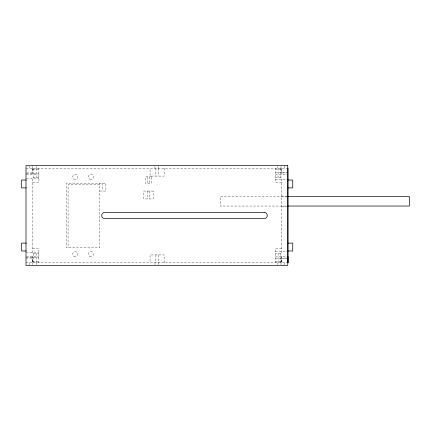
<?xml version="1.0" encoding="UTF-8"?>
<svg xmlns="http://www.w3.org/2000/svg" width="431" height="431" viewBox="0 0 431 431"><rect width="100%" height="100%" fill="white"/><g stroke="black" fill="none" stroke-linecap="round" stroke-linejoin="round"><path stroke-width="0.32" stroke-dasharray="2.15 1.62" d="M26 168.198L288.032 168.198M32.589 169.771L38.898 169.771M275.42 169.771L281.729 169.771M275.42 172.766L288.032 172.766M26.63 172.928L32.309 172.928L32.309 168.198M287.752 172.928L281.448 172.928L281.448 168.198M26.28 173.397L38.898 173.397M26.28 174.501L38.898 174.501M275.42 174.501L287.402 174.501M38.898 177.658L32.589 177.658L32.589 253.342L38.898 253.342M275.42 177.658L281.729 177.658L281.729 253.342L275.42 253.342M26.28 178.757L38.898 178.757M275.42 179.393L288.032 179.393M32.589 182.388L38.898 182.388L38.898 168.198M281.729 182.388L275.42 182.388L275.42 168.198M99.604 184.754L68.066 184.754L68.066 247.825M99.604 191.057L105.913 191.057L105.913 183.175L66.487 183.175L66.487 247.825L99.604 247.825L99.604 183.175M281.729 196.105L287.402 196.105M286.895 196.579L220.23 196.579L220.23 206.04L286.895 206.04M281.729 206.514L287.402 206.514M32.589 248.612L38.898 248.612L38.898 262.802M281.729 248.612L275.42 248.612L275.42 262.802M275.42 251.607L288.032 251.607M26.28 252.243L38.898 252.243M26.28 256.499L38.898 256.499M275.42 256.499L287.402 256.499M26.28 257.603L38.898 257.603M26 258.072L32.309 258.072L32.309 262.802M287.121 258.072L281.448 258.072L281.448 262.802M275.42 258.234L288.032 258.234M32.589 261.229L38.898 261.229M275.42 261.229L281.729 261.229M26 262.802L287.752 262.802M284.6 165.671L284.6 168.198M284.6 262.802L284.6 265.329M281.729 168.198L281.729 174.501M280.974 166.301L280.974 168.198M280.969 262.802L280.969 264.699M280.624 168.198L280.624 177.658M280.624 253.342L280.624 262.802M278.103 168.198L278.103 177.658M278.103 253.342L278.103 262.802M277.187 166.301L277.187 168.198M277.192 262.802L277.192 264.699M164.254 168.198L164.254 176.08L150.063 176.08L150.063 168.198M164.254 262.802L164.254 254.92L150.063 254.92L150.063 262.802M158.77 166.301L158.77 168.198M158.77 262.802L158.77 264.699M158.419 168.198L158.419 176.08M158.419 254.92L158.419 262.802M155.898 168.198L155.898 176.08M155.898 254.92L155.898 262.802M154.988 166.301L154.988 168.198M154.988 262.802L154.988 264.699M149.433 176.866L149.433 183.175M149.433 191.057L149.433 198.944M147.537 176.866L147.537 183.175M147.537 191.057L147.537 198.944M102.756 183.175L102.756 191.057M36.565 166.301L36.565 168.198M36.554 262.802L36.554 264.699M36.215 168.198L36.215 177.658M36.215 253.342L36.215 262.802M33.693 168.198L33.693 177.658M33.693 253.342L33.693 262.802M32.783 166.301L32.783 168.198M32.788 262.802L32.788 264.699M32.589 168.198L32.589 174.501M29.152 165.671L29.152 168.198M29.152 262.802L29.152 265.329M32.589 256.499L32.589 262.802L32.589 256.499M281.729 256.499L281.729 262.802L281.729 256.499M151.637 176.866L145.333 176.866L145.333 183.175L151.637 183.175L151.637 176.866M153.215 191.057L143.755 191.057L143.755 198.944L153.215 198.944L153.215 191.057M73.9 256.316A2.521 2.521 0 0 0 77.688 254.134A2.521 2.521 0 0 0 73.9 251.946A2.521 2.521 0 0 0 73.9 256.316M89.67 256.316A2.521 2.521 0 0 0 93.452 254.134A2.521 2.521 0 0 0 89.67 251.946A2.521 2.521 0 0 0 89.67 256.316M73.9 179.054A2.521 2.521 0 0 0 77.688 176.866A2.521 2.521 0 0 0 73.9 174.684A2.521 2.521 0 0 0 73.9 179.054M89.67 179.054A2.521 2.521 0 0 0 93.452 176.866A2.521 2.521 0 0 0 89.67 174.684A2.521 2.521 0 0 0 89.67 179.054"/><path stroke-width="0.65" d="M288.032 256.499L288.032 262.802L288.032 168.198M26.28 180.023L21.55 180.023L21.55 187.905L26.28 187.905M288.032 180.023L292.762 180.023L292.762 187.905L288.032 187.905M287.569 196.579L409.45 196.579L409.45 206.04L287.569 206.04M26.28 243.095L21.55 243.095L21.55 250.977L26.28 250.977M288.032 243.095L292.762 243.095L292.762 250.977L288.032 250.977M287.752 165.671L26 165.671L26 265.329L287.752 265.329L287.752 165.671M264.101 212.348L104.841 212.348A3.152 3.152 0 0 0 101.689 215.5A3.152 3.152 0 0 0 104.841 218.652L264.101 218.652A3.152 3.152 0 0 0 267.258 215.5A3.152 3.152 0 0 0 264.101 212.348"/></g></svg>
